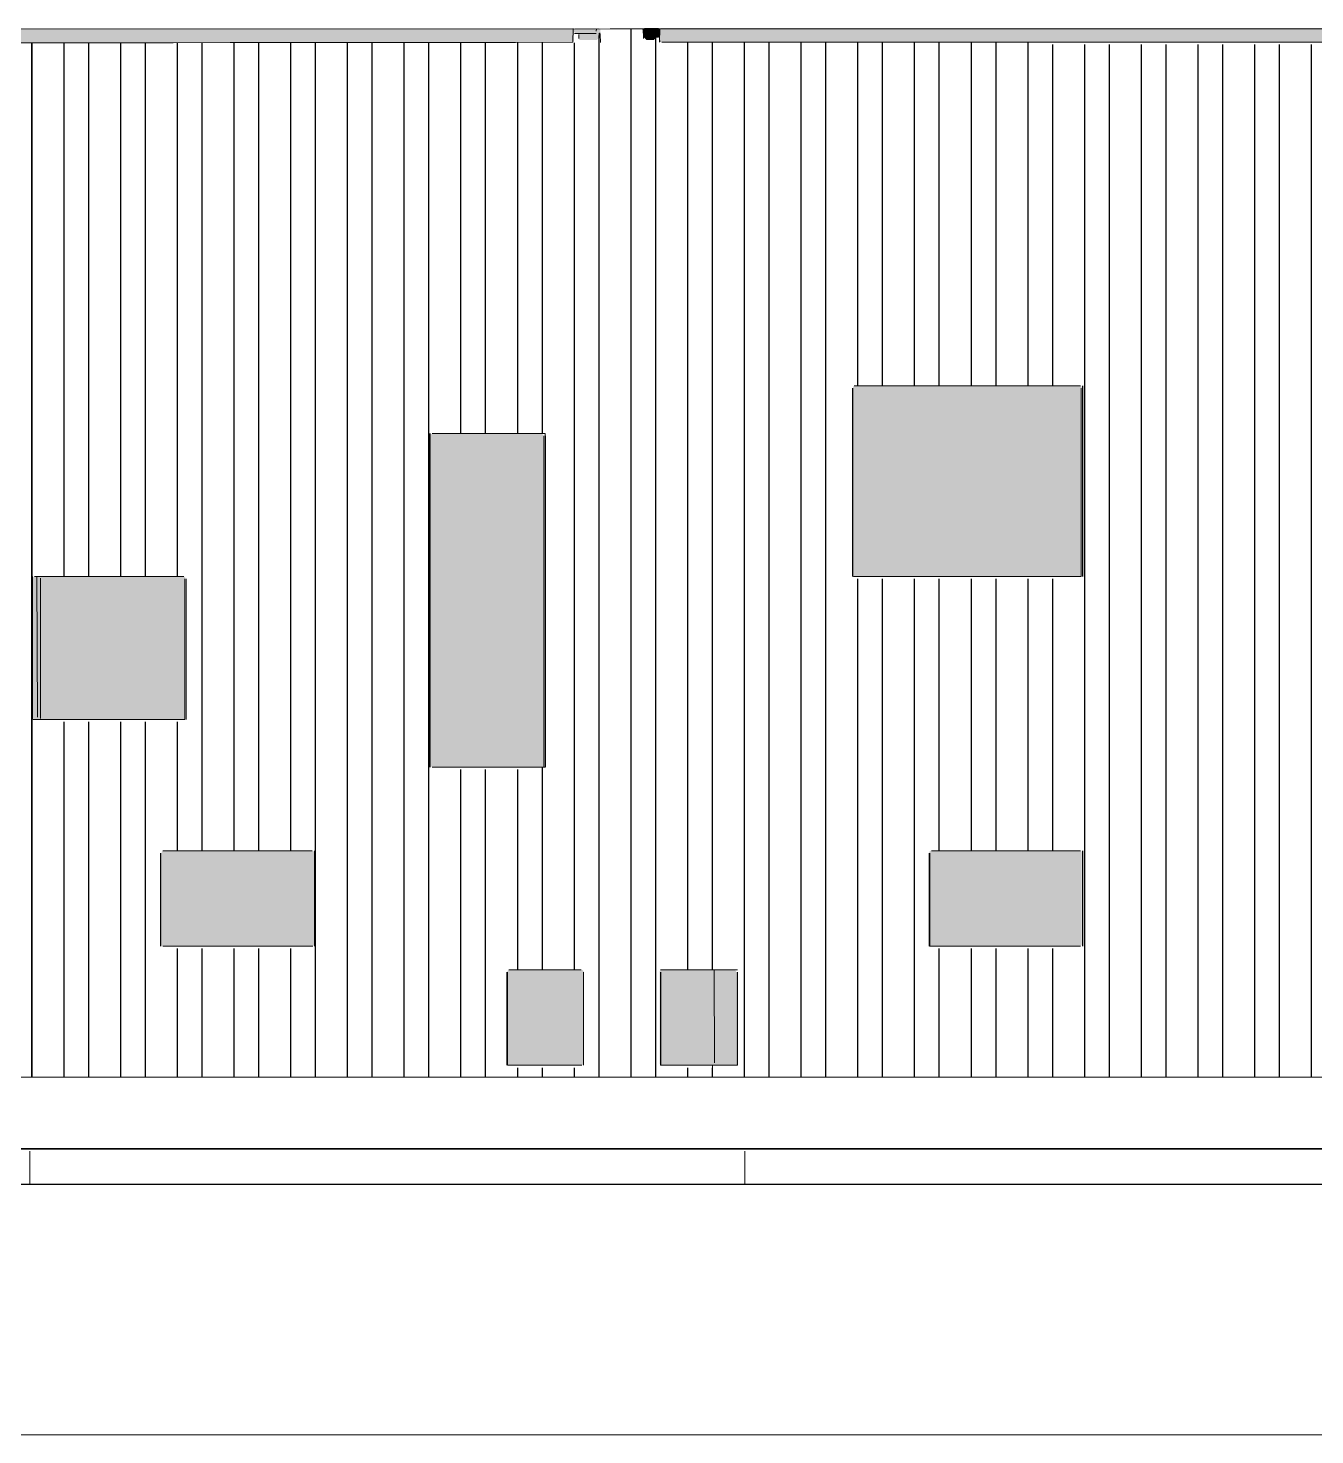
# Model space of a CAD drawing. Header units: millimetres. Extents: x 0 to 84100, y 0 to 59400.
# Drawn here: x 30615 to 36012, y 29193 to 35093 of the extents above; entities that cross this region are included whole.
import ezdxf

# ---------------------------------------------------------------- set-up
doc = ezdxf.new("R2010")
doc.units = ezdxf.units.MM
for name, color, linetype, lineweight in [('01_切断（構造・壁）', 7, 'Continuous', 35), ('09_立面の外形', 7, 'Continuous', 30), ('10_見えがかり', 7, 'Continuous', 13), ('12_見えがかり（ガラス）', 5, 'Continuous', 9), ('50_寸法', 3, 'Continuous', 9)]:
    doc.layers.add(name, color=color, linetype=linetype, lineweight=lineweight)

msp = doc.modelspace()

# ---------------------------------------------------------------- hatches: boundary and pattern name
at = {"layer": '10_見えがかり', "true_color": 0xbdbdbd}
for points in [[(32904.3, 35088.1), (32904.3, 35038.1), (32899.3, 35033.1), (30029.3, 35033.1), (30024.3, 35038.1), (30024.3, 35088.1), (30029.3, 35093.1), (32899.3, 35093.1)], [(36124.3, 35088.1), (36124.3, 35038.1), (36119.3, 35033.1), (33269.3, 35033.1), (33264.3, 35038.1), (33264.3, 35088.1), (33269.3, 35093.1), (36119.3, 35093.1)]]:
    msp.add_hatch(color=8, dxfattribs=at).paths.add_polyline_path(points)
at = {"layer": '10_見えがかり', "true_color": 0xe9dcc4}
for points in [[(32999.3, 35043.1), (32929.3, 35043.1), (32924.3, 35048.1), (32924.3, 35068.1), (32919.3, 35073.1), (32909.3, 35073.1), (32904.3, 35078.1), (32904.3, 35088.1), (32909.3, 35093.1), (33009.3, 35093.1), (33014.3, 35088.1), (33014.3, 35058.1)], [(33264.3, 35058.1), (33259.3, 35053.1), (33249.3, 35053.1), (33239.3, 35043.1), (33209.3, 35043.1), (33194.3, 35058.1), (33194.3, 35088.1), (33199.3, 35093.1), (33259.3, 35093.1), (33264.3, 35088.1)]]:
    msp.add_hatch(color=8, dxfattribs=at).paths.add_polyline_path(points)
at = {"layer": '12_見えがかり（ガラス）', "true_color": 0xdce9f2}
for points in [[(35029.3, 33593.1), (35034.3, 33588.1), (35034.3, 32798.1), (35029.3, 32793.1), (34079.3, 32793.1), (34074.3, 32798.1), (34074.3, 33588.1), (34079.3, 33593.1)], [(32769.3, 33393.1), (32774.3, 33388.1), (32774.3, 31998.1), (32769.3, 31993.1), (32309.3, 31993.1), (32304.3, 31998.1), (32304.3, 33388.1), (32309.3, 33393.1)], [(31269.3, 32793.1), (31274.3, 32788.1), (31274.3, 32198.1), (31269.3, 32193.1), (30639.3, 32193.1), (30634.3, 32198.1), (30634.3, 32788.1), (30639.3, 32793.1)], [(31809.3, 31643.1), (31814.3, 31638.1), (31814.3, 31248.1), (31809.3, 31243.1), (31179.3, 31243.1), (31174.3, 31248.1), (31174.3, 31638.1), (31179.3, 31643.1)], [(35029.3, 31643.1), (35034.3, 31638.1), (35034.3, 31248.1), (35029.3, 31243.1), (34399.3, 31243.1), (34394.3, 31248.1), (34394.3, 31638.1), (34399.3, 31643.1)], [(32939.3, 31143.1), (32944.3, 31138.1), (32944.3, 30748.1), (32939.3, 30743.1), (32629.3, 30743.1), (32624.3, 30748.1), (32624.3, 31138.1), (32629.3, 31143.1)], [(33579.3, 31143.1), (33584.3, 31138.1), (33584.3, 30748.1), (33579.3, 30743.1), (33269.3, 30743.1), (33264.3, 30748.1), (33264.3, 31138.1), (33269.3, 31143.1)]]:
    msp.add_hatch(color=8, dxfattribs=at).paths.add_polyline_path(points)

# ---------------------------------------------------------------- linework, layer by layer
at = {"layer": '01_切断（構造・壁）'}
msp.add_lwpolyline([(3834.3, 30393.1), (76265.7, 30393.1)], dxfattribs=at)
at = {"layer": '09_立面の外形'}
msp.add_lwpolyline([(69291.9, 30243.1), (12572.3, 30243.1)], dxfattribs=at)
at = {"layer": '10_見えがかり'}
for points in [[(33058.8, 35090.3), (29876.5, 35088.3)], [(32900.7, 35091.6), (32899.2, 35033.6)], [(32997, 35070.7), (32907.1, 35070.7)], [(32925, 35049.7), (32924, 35066.5)], [(32997.9, 35080.5), (32998.8, 35090.3)], [(33008.1, 30693.1), (33008.1, 35061.8)], [(33009.5, 30693.1), (33009.5, 35071.8)], [(33014, 35066.5), (33013.3, 35073.9)], [(33015.8, 35032.9), (33014, 35066.5)], [(33055.5, 35090.3), (33056.5, 35090.3)], [(33055.7, 35090.3), (33056.7, 35090.3)], [(33056.5, 35090.3), (33057.6, 35090.3)], [(33056.7, 35090.3), (33057.8, 35090.3)], [(33057.6, 35090.3), (33058.6, 35090.3)], [(33057.8, 35090.3), (33058.8, 35090.3)], [(36341.3, 35090.3), (33058.6, 35090.3)], [(33142.5, 35091.9), (33142.5, 30693.1)], [(33143.9, 30693.1), (33143.9, 35091.9)], [(33193.8, 35083.5), (33192.8, 35090.7)], [(33195.8, 35058.4), (33193.8, 35083.5)], [(33196.2, 35049.7), (33195.8, 35058.4)], [(33246, 35051.9), (33246, 30693.1)], [(33247.4, 35051.9), (33247.4, 30693.1)], [(33265.1, 35091.8), (33263.6, 35033.9)], [(30743.2, 35031.7), (30503.7, 35031.5)], [(30629.3, 35030.1), (30629.3, 30693.1)], [(30630.8, 35030.1), (30630.8, 30693.1)], [(30982.8, 35031.9), (30743.2, 35031.7)], [(30763.7, 35030.3), (30763.7, 32793.1)], [(30765.2, 32793.1), (30765.2, 35030.3)], [(30867.2, 32793.1), (30867.2, 35030.4)], [(30868.7, 32793.1), (30868.7, 35030.4)], [(31222.3, 35032.1), (30982.8, 35031.9)], [(31001.6, 35030.5), (31001.6, 32793.1)], [(31003, 32793.1), (31003, 35030.5)], [(31105.1, 32793.1), (31105.1, 35030.6)], [(31106.5, 32793.1), (31106.5, 35030.6)], [(31461.9, 35032.3), (31222.3, 35032.1)], [(31239.5, 35030.7), (31239.5, 32793.1)], [(31240.9, 32793.1), (31240.9, 35030.7)], [(31343, 31643.1), (31343, 35030.6)], [(31344.4, 31643.1), (31344.4, 35030.6)], [(31701.4, 35032.5), (31461.9, 35032.3)], [(31477.3, 35030.7), (31477.3, 31643.1)], [(31478.8, 31643.1), (31478.8, 35030.7)], [(31580.8, 31643.1), (31580.8, 35030.8)], [(31582.3, 31643.1), (31582.3, 35030.8)], [(31941, 35032.7), (31701.4, 35032.5)], [(31715.2, 35030.9), (31715.2, 31643.1)], [(31716.7, 31643.1), (31716.7, 35030.9)], [(31818.7, 30693.1), (31818.7, 35030.9)], [(31820.2, 30693.1), (31820.2, 35030.9)], [(32180.5, 35032.9), (31941, 35032.7)], [(31953.1, 35031), (31953.1, 30693.1)], [(31954.5, 30693.1), (31954.5, 35031)], [(32056.6, 30693.1), (32056.6, 35031.1)], [(32058, 30693.1), (32058, 35031.1)], [(32420.1, 35033.2), (32180.5, 35032.9)], [(32191, 35031.2), (32191, 30693.1)], [(32192.4, 30693.1), (32192.4, 35031.2)], [(32294.5, 35031.3), (32294.5, 30693.1)], [(32295.9, 35031.3), (32295.9, 30693.1)], [(32659.6, 35033.4), (32420.1, 35033.2)], [(32428.8, 35031.5), (32428.8, 33393.1)], [(32430.3, 33393.1), (32430.3, 35031.5)], [(32532.3, 33393.1), (32532.3, 35031.6)], [(32533.8, 33393.1), (32533.8, 35031.6)], [(32899.2, 35033.6), (32659.6, 35033.4)], [(32666.7, 35031.7), (32666.7, 33393.1)], [(32668.2, 33393.1), (32668.2, 35031.7)], [(32770.2, 33393.1), (32770.2, 35031.8)], [(32771.7, 35031.8), (32771.7, 33393.1)], [(32899.4, 35034.8), (32899.2, 35033.6)], [(32899.5, 35036.1), (32899.4, 35034.8)], [(32899.7, 35037.4), (32899.5, 35036.1)], [(32899.9, 35038.6), (32899.7, 35037.4)], [(32900.1, 35039.9), (32899.9, 35038.6)], [(32904.6, 35031.7), (32904.6, 31143.1)], [(32906, 31143.1), (32906, 35031.7)], [(33263.8, 35035.2), (33263.9, 35036.5)], [(33263.9, 35036.5), (33264.1, 35037.8)], [(33264.1, 35037.8), (33264.3, 35039.1)], [(33264.3, 35039.1), (33264.5, 35040.4)], [(33264.5, 35040.4), (33264.6, 35041.6)], [(33502.1, 35034), (33273.5, 35033.9)], [(33380.3, 35032), (33380.3, 31143.1)], [(33381.8, 31143.1), (33381.8, 35032)], [(33483.8, 35032.1), (33483.8, 31143.1)], [(33485.3, 35032.1), (33485.3, 31143.1)], [(33740.5, 35034), (33502.1, 35034)], [(33618.2, 30693.1), (33618.2, 35032.2)], [(33619.7, 30693.1), (33619.7, 35032.2)], [(33721.7, 30693.1), (33721.7, 35031.3)], [(33723.2, 30693.1), (33723.2, 35031.3)], [(33979, 35034.1), (33740.5, 35034)], [(33856.1, 35032.4), (33856.1, 30693.1)], [(33857.5, 30693.1), (33857.5, 35032.4)], [(33959.6, 35032.5), (33959.6, 30693.1)], [(33961, 35032.5), (33961, 30693.1)], [(34217.5, 35034.2), (33979, 35034.1)], [(34094, 35032.6), (34094, 33593.1)], [(34095.4, 33593.1), (34095.4, 35032.6)], [(34197.5, 33593.1), (34197.5, 35032.7)], [(34198.9, 33593.1), (34198.9, 35032.7)], [(34456, 35034.3), (34217.5, 35034.2)], [(34331.8, 35032.8), (34331.8, 33593.1)], [(34333.3, 33593.1), (34333.3, 35032.8)], [(34435.3, 33593.1), (34435.3, 35032.8)], [(34436.8, 33593.1), (34436.8, 35032.8)], [(34694.5, 35034.3), (34456, 35034.3)], [(34569.7, 35032.9), (34569.7, 33593.1)], [(34571.1, 33593.1), (34571.1, 35032.9)], [(34673.2, 33593.1), (34673.2, 35033)], [(34674.6, 33593.1), (34674.6, 35033)], [(34933, 35034.4), (34694.5, 35034.3)], [(34807.6, 35033.1), (34807.6, 33593.1)], [(34809, 33593.1), (34809, 35033.1)], [(34911.1, 33593.1), (34911.1, 35025)], [(34912.5, 35025), (34912.5, 33593.1)], [(35171.5, 35034.5), (34933, 35034.4)], [(35045.5, 35023.9), (35045.5, 30693.1)], [(35046.9, 35023.9), (35046.9, 30693.1)], [(35149, 30693.1), (35149, 35024)], [(35150.4, 30693.1), (35150.4, 35024)], [(35409.9, 35034.5), (35171.5, 35034.5)], [(35283.3, 35024.1), (35283.3, 30693.1)], [(35284.8, 30693.1), (35284.8, 35024.1)], [(35386.8, 30693.1), (35386.8, 35024.2)], [(35388.3, 30693.1), (35388.3, 35024.2)], [(35648.4, 35034.6), (35409.9, 35034.5)], [(35521.2, 35024.3), (35521.2, 30693.1)], [(35522.6, 30693.1), (35522.6, 35024.3)], [(35624.7, 30693.1), (35624.7, 35024.3)], [(35626.1, 30693.1), (35626.1, 35024.3)], [(35886.9, 35034.7), (35648.4, 35034.6)], [(35759.1, 35024.4), (35759.1, 30693.1)], [(35760.5, 30693.1), (35760.5, 35024.4)], [(35862.6, 30693.1), (35862.6, 35024.5)], [(35864, 30693.1), (35864, 35024.5)], [(36115.5, 35034.8), (35886.9, 35034.7)], [(35997, 35024.6), (35997, 30693.1)], [(35998.4, 30693.1), (35998.4, 35024.6)], [(34072.1, 32793.1), (34072.1, 33583.1)], [(34072.1, 33583.1), (34072.1, 32793.1)], [(34073.5, 33583.1), (34073.5, 32793.1)], [(34079.4, 33593.1), (34094, 33593.1)], [(34080.8, 33593.1), (34095.4, 33593.1)], [(35027.2, 33593.1), (34082, 33593.1)], [(34095.4, 33593.1), (34094, 33593.1)], [(34198.9, 33593.1), (34197.5, 33593.1)], [(34197.5, 33593.1), (34331.8, 33593.1)], [(34198.9, 33593.1), (34333.3, 33593.1)], [(34333.3, 33593.1), (34331.8, 33593.1)], [(34436.8, 33593.1), (34435.3, 33593.1)], [(34435.3, 33593.1), (34569.7, 33593.1)], [(34436.8, 33593.1), (34571.1, 33593.1)], [(34571.1, 33593.1), (34569.7, 33593.1)], [(34674.6, 33593.1), (34673.2, 33593.1)], [(34673.2, 33593.1), (34807.6, 33593.1)], [(34674.6, 33593.1), (34809, 33593.1)], [(34809, 33593.1), (34807.6, 33593.1)], [(34912.5, 33593.1), (34911.1, 33593.1)], [(34911.1, 33593.1), (35027.5, 33593.1)], [(34912.5, 33593.1), (35028.9, 33593.1)], [(35037.2, 32793.1), (35037.2, 33593.1)], [(35037.2, 33593.1), (35037.2, 32793.1)], [(35038.6, 33593.1), (35038.6, 32793.1)], [(32299.9, 31993.1), (32299.9, 33393.1)], [(32299.9, 33393.1), (32299.9, 31993.1)], [(32301.4, 33393.1), (32301.4, 31993.1)], [(32783.6, 33393.1), (32309.8, 33393.1)], [(32309.8, 33393.1), (32428.8, 33393.1)], [(32311.3, 33393.1), (32430.3, 33393.1)], [(32430.3, 33393.1), (32428.8, 33393.1)], [(32533.8, 33393.1), (32532.3, 33393.1)], [(32532.3, 33393.1), (32666.7, 33393.1)], [(32533.8, 33393.1), (32668.2, 33393.1)], [(32668.2, 33393.1), (32666.7, 33393.1)], [(32771.7, 33393.1), (32770.2, 33393.1)], [(32770.2, 33393.1), (32783.6, 33393.1)], [(32771.7, 33393.1), (32778.4, 33393.1)], [(32783.6, 31993.1), (32783.6, 33393.1)], [(32783.6, 33393.1), (32783.6, 31993.1)], [(32785.1, 33383.1), (32785.1, 31993.1)], [(30631.6, 32193.1), (30631.6, 32793.1)], [(30631.6, 32793.1), (30631.6, 32193.1)], [(30633, 32793.1), (30633, 32193.1)], [(30641, 32793.1), (30763.7, 32793.1)], [(31267.9, 32793.1), (30641.5, 32793.1)], [(30642.4, 32793.1), (30765.2, 32793.1)], [(30653.5, 32203.1), (30651.7, 32793)], [(30666.4, 32197), (30666.1, 32786.7)], [(30765.2, 32793.1), (30763.7, 32793.1)], [(30868.7, 32793.1), (30867.2, 32793.1)], [(30867.2, 32793.1), (31001.6, 32793.1)], [(30868.7, 32793.1), (31003, 32793.1)], [(31003, 32793.1), (31001.6, 32793.1)], [(31106.5, 32793.1), (31105.1, 32793.1)], [(31105.1, 32793.1), (31239.5, 32793.1)], [(31106.5, 32793.1), (31240.9, 32793.1)], [(31240.9, 32793.1), (31239.5, 32793.1)], [(31277.8, 32193.1), (31277.8, 32783.1)], [(34094, 32793.1), (34079.4, 32793.1)], [(34095.4, 32793.1), (34080.8, 32793.1)], [(34082, 32793.1), (35027.2, 32793.1)], [(34095.4, 32793.1), (34094, 32793.1)], [(34094, 32783.1), (34094, 30693.1)], [(34095.4, 30693.1), (34095.4, 32783.1)], [(34198.9, 32793.1), (34197.5, 32793.1)], [(34331.8, 32793.1), (34197.5, 32793.1)], [(34197.5, 30693.1), (34197.5, 32783.1)], [(34333.3, 32793.1), (34198.9, 32793.1)], [(34198.9, 32783.1), (34198.9, 30693.1)], [(34333.3, 32793.1), (34331.8, 32793.1)], [(34331.8, 32783.1), (34331.8, 30693.1)], [(34333.3, 32783.1), (34333.3, 30693.1)], [(34569.7, 32793.1), (34435.3, 32793.1)], [(34436.8, 32793.1), (34435.3, 32793.1)], [(34435.3, 31643.1), (34435.3, 32783.1)], [(34571.1, 32793.1), (34436.8, 32793.1)], [(34436.8, 31643.1), (34436.8, 32783.1)], [(34571.1, 32793.1), (34569.7, 32793.1)], [(34569.7, 32783.1), (34569.7, 31643.1)], [(34571.1, 31643.1), (34571.1, 32783.1)], [(34807.6, 32793.1), (34673.2, 32793.1)], [(34674.6, 32793.1), (34673.2, 32793.1)], [(34673.2, 31643.1), (34673.2, 32783.1)], [(34809, 32793.1), (34674.6, 32793.1)], [(34674.6, 31643.1), (34674.6, 32783.1)], [(34809, 32793.1), (34807.6, 32793.1)], [(34807.6, 32783.1), (34807.6, 31643.1)], [(34809, 31643.1), (34809, 32783.1)], [(35027.5, 32793.1), (34911.1, 32793.1)], [(34912.5, 32793.1), (34911.1, 32793.1)], [(34911.1, 31643.1), (34911.1, 32783.1)], [(35028.9, 32793.1), (34912.5, 32793.1)], [(34912.5, 32783.1), (34912.5, 31643.1)], [(30763.7, 32193.1), (30641, 32193.1)], [(31267.9, 32193.1), (30641.5, 32193.1)], [(30765.2, 32193.1), (30642.4, 32193.1)], [(30765.2, 32193.1), (30763.7, 32193.1)], [(30763.7, 32183.1), (30763.7, 30693.1)], [(30765.2, 30693.1), (30765.2, 32183.1)], [(30868.7, 32193.1), (30867.2, 32193.1)], [(31001.6, 32193.1), (30867.2, 32193.1)], [(30867.2, 30693.1), (30867.2, 32183.1)], [(31003, 32193.1), (30868.7, 32193.1)], [(30868.7, 32183.1), (30868.7, 30693.1)], [(31003, 32193.1), (31001.6, 32193.1)], [(31001.6, 32183.1), (31001.6, 30693.1)], [(31003, 32183.1), (31003, 30693.1)], [(31239.5, 32193.1), (31105.1, 32193.1)], [(31106.5, 32193.1), (31105.1, 32193.1)], [(31105.1, 30693.1), (31105.1, 32183.1)], [(31240.9, 32193.1), (31106.5, 32193.1)], [(31106.5, 30693.1), (31106.5, 32183.1)], [(31240.9, 32193.1), (31239.5, 32193.1)], [(31239.5, 32183.1), (31239.5, 31643.1)], [(31240.9, 31643.1), (31240.9, 32183.1)], [(32783.6, 31993.1), (32309.8, 31993.1)], [(32428.8, 31993.1), (32309.8, 31993.1)], [(32430.3, 31993.1), (32311.3, 31993.1)], [(32430.3, 31993.1), (32428.8, 31993.1)], [(32428.8, 31983.1), (32428.8, 30693.1)], [(32430.3, 30693.1), (32430.3, 31983.1)], [(32533.8, 31993.1), (32532.3, 31993.1)], [(32666.7, 31993.1), (32532.3, 31993.1)], [(32532.3, 30693.1), (32532.3, 31983.1)], [(32668.2, 31993.1), (32533.8, 31993.1)], [(32533.8, 31983.1), (32533.8, 30693.1)], [(32668.2, 31993.1), (32666.7, 31993.1)], [(32666.7, 31983.1), (32666.7, 31143.1)], [(32668.2, 31983.1), (32668.2, 31143.1)], [(32770.2, 31143.1), (32770.2, 31993.1)], [(32783.6, 31993.1), (32770.2, 31993.1)], [(32771.7, 31993.1), (32770.2, 31993.1)], [(32771.7, 31143.1), (32771.7, 31993.1)], [(32778.4, 31993.1), (32771.7, 31993.1)], [(31170.1, 31243.1), (31170.1, 31633.1)], [(31170.1, 31243.1), (31170.1, 31633.1)], [(31171.6, 31243.1), (31171.6, 31633.1)], [(31180, 31643.1), (31239.5, 31643.1)], [(31806, 31643.1), (31180.1, 31643.1)], [(31181.5, 31643.1), (31240.9, 31643.1)], [(31240.9, 31643.1), (31239.5, 31643.1)], [(31344.4, 31643.1), (31343, 31643.1)], [(31343, 31643.1), (31477.3, 31643.1)], [(31344.4, 31643.1), (31478.8, 31643.1)], [(31478.8, 31643.1), (31477.3, 31643.1)], [(31582.3, 31643.1), (31580.8, 31643.1)], [(31580.8, 31643.1), (31715.2, 31643.1)], [(31582.3, 31643.1), (31716.7, 31643.1)], [(31716.7, 31643.1), (31715.2, 31643.1)], [(31815.9, 31243.1), (31815.9, 31643.1)], [(34393.9, 31243.1), (34393.9, 31633.1)], [(35027.3, 31643.1), (34403.8, 31643.1)], [(34436.8, 31643.1), (34435.3, 31643.1)], [(34435.3, 31643.1), (34569.7, 31643.1)], [(34436.8, 31643.1), (34571.1, 31643.1)], [(34571.1, 31643.1), (34569.7, 31643.1)], [(34674.6, 31643.1), (34673.2, 31643.1)], [(34673.2, 31643.1), (34807.6, 31643.1)], [(34674.6, 31643.1), (34809, 31643.1)], [(34809, 31643.1), (34807.6, 31643.1)], [(34912.5, 31643.1), (34911.1, 31643.1)], [(34911.1, 31643.1), (35027.5, 31643.1)], [(34912.5, 31643.1), (35028.9, 31643.1)], [(35037.2, 31643.1), (35037.2, 31243.1)], [(35037.2, 31643.1), (35037.2, 31243.1)], [(35038.6, 31643.1), (35038.6, 31243.1)], [(31239.5, 31243.1), (31180, 31243.1)], [(31806, 31243.1), (31180.1, 31243.1)], [(31240.9, 31243.1), (31181.5, 31243.1)], [(31240.9, 31243.1), (31239.5, 31243.1)], [(31239.5, 31233.1), (31239.5, 30693.1)], [(31240.9, 30693.1), (31240.9, 31233.1)], [(31344.4, 31243.1), (31343, 31243.1)], [(31477.3, 31243.1), (31343, 31243.1)], [(31343, 30693.1), (31343, 31233.1)], [(31478.8, 31243.1), (31344.4, 31243.1)], [(31344.4, 31233.1), (31344.4, 30693.1)], [(31478.8, 31243.1), (31477.3, 31243.1)], [(31477.3, 31233.1), (31477.3, 30693.1)], [(31478.8, 31233.1), (31478.8, 30693.1)], [(31582.3, 31243.1), (31580.8, 31243.1)], [(31715.2, 31243.1), (31580.8, 31243.1)], [(31580.8, 30693.1), (31580.8, 31233.1)], [(31716.7, 31243.1), (31582.3, 31243.1)], [(31582.3, 31233.1), (31582.3, 30693.1)], [(31716.7, 31243.1), (31715.2, 31243.1)], [(31715.2, 31233.1), (31715.2, 30693.1)], [(31716.7, 31233.1), (31716.7, 30693.1)], [(35027.3, 31243.1), (34403.8, 31243.1)], [(34436.8, 31243.1), (34435.3, 31243.1)], [(34569.7, 31243.1), (34435.3, 31243.1)], [(34435.3, 30693.1), (34435.3, 31233.1)], [(34571.1, 31243.1), (34436.8, 31243.1)], [(34436.8, 31233.1), (34436.8, 30693.1)], [(34571.1, 31243.1), (34569.7, 31243.1)], [(34569.7, 31233.1), (34569.7, 30693.1)], [(34571.1, 31233.1), (34571.1, 30693.1)], [(34674.6, 31243.1), (34673.2, 31243.1)], [(34807.6, 31243.1), (34673.2, 31243.1)], [(34673.2, 30693.1), (34673.2, 31233.1)], [(34809, 31243.1), (34674.6, 31243.1)], [(34674.6, 31233.1), (34674.6, 30693.1)], [(34809, 31243.1), (34807.6, 31243.1)], [(34807.6, 31233.1), (34807.6, 30693.1)], [(34809, 31233.1), (34809, 30693.1)], [(34912.5, 31243.1), (34911.1, 31243.1)], [(35027.5, 31243.1), (34911.1, 31243.1)], [(34911.1, 30693.1), (34911.1, 31233.1)], [(35028.9, 31243.1), (34912.5, 31243.1)], [(34912.5, 31233.1), (34912.5, 30693.1)], [(32622.4, 30743.1), (32622.4, 31133.1)], [(32622.4, 30743.1), (32622.4, 31133.1)], [(32623.8, 30743.1), (32623.8, 31133.1)], [(32631.3, 31143.1), (32666.7, 31143.1)], [(32935, 31143.1), (32632.2, 31143.1)], [(32632.7, 31143.1), (32668.2, 31143.1)], [(32668.2, 31143.1), (32666.7, 31143.1)], [(32771.7, 31143.1), (32770.2, 31143.1)], [(32770.2, 31143.1), (32904.6, 31143.1)], [(32771.7, 31143.1), (32906, 31143.1)], [(32906, 31143.1), (32904.6, 31143.1)], [(32944.8, 30743.1), (32944.8, 31133.1)], [(33589.1, 31143.1), (33267, 31143.1)], [(33268.5, 31143.1), (33267, 31143.1)], [(33267, 31143.1), (33380.3, 31143.1)], [(33267, 30743.1), (33267, 31133.1)], [(33267, 31133.1), (33267, 30743.1)], [(33268.5, 31143.1), (33381.8, 31143.1)], [(33268.5, 31133.1), (33268.5, 30743.1)], [(33381.8, 31143.1), (33380.3, 31143.1)], [(33485.3, 31143.1), (33483.8, 31143.1)], [(33589.1, 31143.1), (33483.8, 31143.1)], [(33485.3, 31143.1), (33590.6, 31143.1)], [(33493.3, 30753.1), (33492.5, 31142.9)], [(33590.6, 31143.1), (33589.1, 31143.1)], [(33589.1, 30743.1), (33589.1, 31133.1)], [(33589.1, 31133.1), (33589.1, 30743.1)], [(33590.6, 31133.1), (33590.6, 30743.1)], [(32666.7, 30743.1), (32631.3, 30743.1)], [(32935, 30743.1), (32632.2, 30743.1)], [(32668.2, 30743.1), (32632.7, 30743.1)], [(32668.2, 30743.1), (32666.7, 30743.1)], [(32771.7, 30743.1), (32770.2, 30743.1)], [(32904.6, 30743.1), (32770.2, 30743.1)], [(32906, 30743.1), (32771.7, 30743.1)], [(32906, 30743.1), (32904.6, 30743.1)], [(33589.1, 30743.1), (33267, 30743.1)], [(33380.3, 30743.1), (33267, 30743.1)], [(33268.5, 30743.1), (33267, 30743.1)], [(33381.8, 30743.1), (33268.5, 30743.1)], [(33381.8, 30743.1), (33380.3, 30743.1)], [(33485.3, 30743.1), (33483.8, 30743.1)], [(33589.1, 30743.1), (33483.8, 30743.1)], [(33590.6, 30743.1), (33485.3, 30743.1)], [(33485.3, 30743.1), (33485.3, 30693.1)], [(33590.6, 30743.1), (33589.1, 30743.1)], [(40274, 30693.1), (28228.8, 30693.1)], [(30630.8, 30693.1), (30629.3, 30693.1)], [(30629.3, 30693.1), (30763.7, 30693.1)], [(30630.8, 30693.1), (30765.2, 30693.1)], [(30765.2, 30693.1), (30763.7, 30693.1)], [(30868.7, 30693.1), (30867.2, 30693.1)], [(30867.2, 30693.1), (31001.6, 30693.1)], [(30868.7, 30693.1), (31003, 30693.1)], [(31003, 30693.1), (31001.6, 30693.1)], [(31106.5, 30693.1), (31105.1, 30693.1)], [(31105.1, 30693.1), (31239.5, 30693.1)], [(31106.5, 30693.1), (31240.9, 30693.1)], [(31240.9, 30693.1), (31239.5, 30693.1)], [(31344.4, 30693.1), (31343, 30693.1)], [(31343, 30693.1), (31477.3, 30693.1)], [(31344.4, 30693.1), (31478.8, 30693.1)], [(31478.8, 30693.1), (31477.3, 30693.1)], [(31582.3, 30693.1), (31580.8, 30693.1)], [(31580.8, 30693.1), (31715.2, 30693.1)], [(31582.3, 30693.1), (31716.7, 30693.1)], [(31716.7, 30693.1), (31715.2, 30693.1)], [(31820.2, 30693.1), (31818.7, 30693.1)], [(31818.7, 30693.1), (31953.1, 30693.1)], [(31820.2, 30693.1), (31954.5, 30693.1)], [(31954.5, 30693.1), (31953.1, 30693.1)], [(32058, 30693.1), (32056.6, 30693.1)], [(32056.6, 30693.1), (32191, 30693.1)], [(32058, 30693.1), (32192.4, 30693.1)], [(32192.4, 30693.1), (32191, 30693.1)], [(32295.9, 30693.1), (32294.5, 30693.1)], [(32294.5, 30693.1), (32428.8, 30693.1)], [(32295.9, 30693.1), (32430.3, 30693.1)], [(32430.3, 30693.1), (32428.8, 30693.1)], [(32533.8, 30693.1), (32532.3, 30693.1)], [(32532.3, 30693.1), (32666.7, 30693.1)], [(32533.8, 30693.1), (32668.2, 30693.1)], [(32666.7, 30733.1), (32666.7, 30693.1)], [(32668.2, 30693.1), (32666.7, 30693.1)], [(32668.2, 30693.1), (32668.2, 30733.1)], [(32770.2, 30693.1), (32770.2, 30733.1)], [(32771.7, 30693.1), (32770.2, 30693.1)], [(32770.2, 30693.1), (32904.6, 30693.1)], [(32771.7, 30733.1), (32771.7, 30693.1)], [(32771.7, 30693.1), (32906, 30693.1)], [(32904.6, 30733.1), (32904.6, 30693.1)], [(32906, 30693.1), (32904.6, 30693.1)], [(32906, 30733.1), (32906, 30693.1)], [(33009.5, 30693.1), (33008.1, 30693.1)], [(33008.1, 30693.1), (33142.5, 30693.1)], [(33009.5, 30693.1), (33143.9, 30693.1)], [(33143.9, 30693.1), (33142.5, 30693.1)], [(33247.4, 30693.1), (33246, 30693.1)], [(33246, 30693.1), (33380.3, 30693.1)], [(33247.4, 30693.1), (33381.8, 30693.1)], [(33380.3, 30733.1), (33380.3, 30693.1)], [(33381.8, 30693.1), (33380.3, 30693.1)], [(33381.8, 30693.1), (33381.8, 30733.1)], [(33483.8, 30693.1), (33483.8, 30733.1)], [(33618.2, 30693.1), (33483.8, 30693.1)], [(33485.3, 30693.1), (33483.8, 30693.1)], [(33619.7, 30693.1), (33485.3, 30693.1)], [(33619.7, 30693.1), (33618.2, 30693.1)], [(33723.2, 30693.1), (33721.7, 30693.1)], [(33721.7, 30693.1), (33856.1, 30693.1)], [(33723.2, 30693.1), (33857.5, 30693.1)], [(33857.5, 30693.1), (33856.1, 30693.1)], [(33961, 30693.1), (33959.6, 30693.1)], [(33959.6, 30693.1), (34094, 30693.1)], [(33961, 30693.1), (34095.4, 30693.1)], [(34095.4, 30693.1), (34094, 30693.1)], [(34198.9, 30693.1), (34197.5, 30693.1)], [(34197.5, 30693.1), (34331.8, 30693.1)], [(34198.9, 30693.1), (34333.3, 30693.1)], [(34333.3, 30693.1), (34331.8, 30693.1)], [(34436.8, 30693.1), (34435.3, 30693.1)], [(34435.3, 30693.1), (34569.7, 30693.1)], [(34436.8, 30693.1), (34571.1, 30693.1)], [(34571.1, 30693.1), (34569.7, 30693.1)], [(34674.6, 30693.1), (34673.2, 30693.1)], [(34673.2, 30693.1), (34807.6, 30693.1)], [(34674.6, 30693.1), (34809, 30693.1)], [(34809, 30693.1), (34807.6, 30693.1)], [(34912.5, 30693.1), (34911.1, 30693.1)], [(34911.1, 30693.1), (35045.5, 30693.1)], [(34912.5, 30693.1), (35046.9, 30693.1)], [(35046.9, 30693.1), (35045.5, 30693.1)], [(35150.4, 30693.1), (35149, 30693.1)], [(35149, 30693.1), (35283.3, 30693.1)], [(35150.4, 30693.1), (35284.8, 30693.1)], [(35284.8, 30693.1), (35283.3, 30693.1)], [(35388.3, 30693.1), (35386.8, 30693.1)], [(35386.8, 30693.1), (35521.2, 30693.1)], [(35388.3, 30693.1), (35522.6, 30693.1)], [(35522.6, 30693.1), (35521.2, 30693.1)], [(35626.1, 30693.1), (35624.7, 30693.1)], [(35624.7, 30693.1), (35759.1, 30693.1)], [(35626.1, 30693.1), (35760.5, 30693.1)], [(35760.5, 30693.1), (35759.1, 30693.1)], [(35864, 30693.1), (35862.6, 30693.1)], [(35862.6, 30693.1), (35997, 30693.1)], [(35864, 30693.1), (35998.4, 30693.1)], [(35998.4, 30693.1), (35997, 30693.1)], [(33615.6, 30393.1), (30613.4, 30393.1)], [(36619.4, 30393.1), (33615.6, 30393.1)], [(30621.1, 30243.1), (30621.1, 30383.1)], [(30621.1, 30243.1), (30621.1, 30383.1)], [(33621.1, 30243.1), (33621.1, 30383.1)], [(33621.1, 30243.1), (33621.1, 30383.1)], [(27623.4, 30243.1), (30621.1, 30243.1)], [(30621.1, 30243.1), (33621.1, 30243.1)], [(33621.1, 30243.1), (36622.7, 30243.1)]]:
    msp.add_lwpolyline(points, dxfattribs=at)
at = {"layer": '12_見えがかり（ガラス）'}
for points in [[(35031.4, 32793.1), (35031.4, 33583.1)], [(32777.8, 31993.1), (32777.8, 33383.1)], [(31272, 32193.1), (31272, 32783.1)], [(34076.3, 32793.1), (35031.4, 32793.1)], [(30635.7, 32193.1), (31272, 32193.1)], [(32313.9, 31993.1), (32777.8, 31993.1)], [(32765.1, 31993.1), (32557.8, 31993.1)], [(34395.8, 31243.1), (34395.8, 31633.1)], [(34396.7, 31243.1), (34396.7, 31633.1)], [(31182.8, 31243.1), (31808.6, 31243.1)], [(34395.8, 31243.1), (35029, 31243.1)], [(34604.4, 31243.1), (34396.7, 31243.1)], [(32624.8, 30743.1), (32624.8, 31133.1)], [(32625.9, 30743.1), (32625.9, 31133.1)], [(33269.2, 30743.1), (33269.2, 31133.1)], [(32624.8, 30743.1), (32625.9, 30743.1)], [(32624.8, 30743.1), (32937.3, 30743.1)], [(32684.5, 30743.1), (32625.9, 30743.1)], [(33269.2, 30743.1), (33581.5, 30743.1)], [(33504.5, 30743.1), (33367.9, 30743.1)]]:
    msp.add_lwpolyline(points, dxfattribs=at)
at = {"layer": '50_寸法'}
msp.add_lwpolyline([(6334.3, 29193.1), (73765.7, 29193.1)], dxfattribs=at)

doc.saveas('drawing.dxf')
